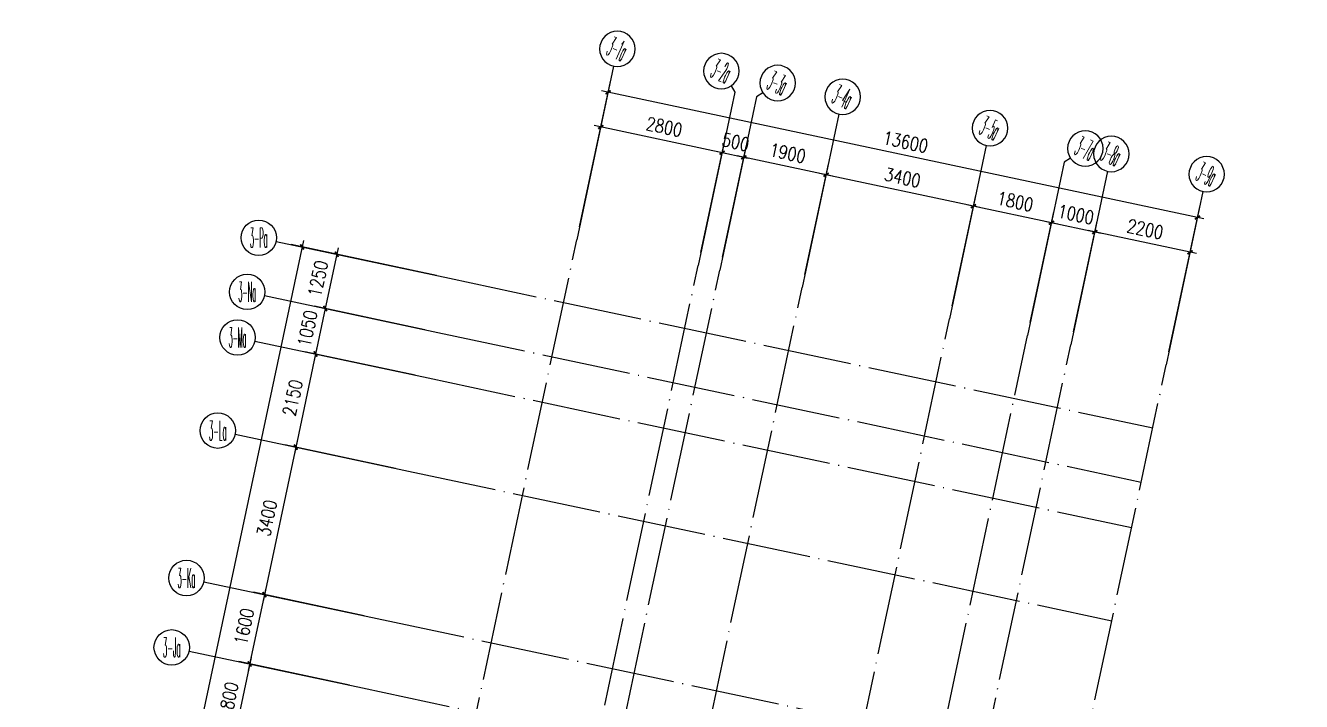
# Model space of a CAD drawing. Header units: millimetres. Extents: x -187744 to 2148, y -49419 to 6550.
# Drawn here: x -186610 to -157808, y -8703 to 6550 of the extents above; entities that cross this region are included whole.
import ezdxf
from ezdxf.enums import TextEntityAlignment as Align

# ---------------------------------------------------------------- set-up
doc = ezdxf.new("R2010")
doc.units = ezdxf.units.MM
doc.header["$LTSCALE"] = 1000
doc.header["$MEASUREMENT"] = 0
doc.linetypes.add('DOTE', pattern=[2.42, 2, -0.2, 0.02, -0.2])
doc.linetypes.add('M-CENTER', pattern=[1.8, 1.2, -0.2, 0.2, -0.2])
doc.layers.get('Defpoints').update_dxf_attribs({"color": 136})
for name, color, linetype in [('AXIS', 150, 'Continuous'), ('AXIS_TEXT', 50, 'Continuous'), ('DOTE', 138, 'M-CENTER')]:
    doc.layers.add(name, color=color, linetype=linetype)
doc.styles.add('COMPLEX', font='COMPLEX')
doc.styles.add('dim_font', font='SIMPLEX', dxfattribs={"width": 0.8})
doc.dimstyles.new('DIMN', dxfattribs={"dimtxt": 300, "dimasz": 100, "dimexe": 250, "dimexo": 300, "dimgap": 0, "dimtad": 0, "dimdec": 0, "dimzin": 0, "dimdsep": 46, "dimtxsty": 'dim_font', "dimblk": 'ARCHTICK', "dimcen": 0.09, "dimdle": 150, "dimclrt": 7, "dimazin": 0, "dimtfac": 1, "dimtdec": 0, "dimtix": 1, "dimtmove": 2, "dimatfit": 3, "dimfxl": 1, "dimtvp": 1, "dimtolj": 1, "dimtzin": 0, "dimarcsym": 0})

# ---------------------------------------------------------------- blocks, each defined once
blk = doc.blocks.new('_AXISO')
blk.add_circle((0, 0), 0.5)
at = {"layer": 'AXIS_TEXT', "style": 'COMPLEX', "width": 1.041667}
blk.add_attdef('A', text='', height=0.56, dxfattribs=at).set_placement((-0.25, -0.28), (0.25, -0.28), align=Align.FIT)
blk = doc.blocks.new('_ArchTick')
at = {"color": 0, "linetype": 'ByBlock', "const_width": 0.4}
blk.add_lwpolyline([(-0.5, -0.5), (0.5, 0.5)], dxfattribs=at)
blk = doc.blocks.new('*D219')
at = {"layer": 'AXIS', "color": 0, "lineweight": -2, "transparency": 16777216}
for p, q in [((-179554, 1534), (-179876, 18)), ((-177335, 909), (-179830, 1439)), ((-177595, -314), (-180089, 217))]:
    blk.add_line(p, q, dxfattribs=at)
at = {"layer": 'Defpoints', "color": 0, "transparency": 16777216}
for p in [(-177042, 847), (-179845, 165), (-177302, -376)]:
    blk.add_point(p, dxfattribs=at)
at = {"layer": 'AXIS', "color": 0, "lineweight": -2, "transparency": 16777216, "xscale": 100, "yscale": 100, "zscale": 100}
for p, rotation in [((-179585, 1387), 78.00000000023914), ((-179845, 165), 258.0000000002391)]:
    blk.add_blockref('_ArchTick', p, dxfattribs=dict(at, rotation=rotation))
at = {"layer": 'AXIS', "color": 7, "transparency": 16777216, "insert": (-180008, 838), "char_height": 300, "attachment_point": 5, "rotation": 78, "style": 'dim_font'}
blk.add_mtext('\\A1;1250', dxfattribs=at)
blk = doc.blocks.new('*D220')
at = {"layer": 'AXIS', "color": 0, "lineweight": -2, "transparency": 16777216}
for p, q in [((-179814, 311), (-180094, -1009)), ((-177595, -314), (-180089, 217)), ((-177813, -1341), (-180308, -810))]:
    blk.add_line(p, q, dxfattribs=at)
at = {"layer": 'Defpoints', "color": 0, "transparency": 16777216}
for p in [(-177302, -376), (-180063, -862), (-177520, -1403)]:
    blk.add_point(p, dxfattribs=at)
at = {"layer": 'AXIS', "color": 0, "lineweight": -2, "transparency": 16777216, "xscale": 100, "yscale": 100, "zscale": 100}
for p, rotation in [((-179845, 165), 78.00000000023914), ((-180063, -862), 258.0000000002391)]:
    blk.add_blockref('_ArchTick', p, dxfattribs=dict(at, rotation=rotation))
at = {"layer": 'AXIS', "color": 7, "transparency": 16777216, "insert": (-180247, -287), "char_height": 300, "attachment_point": 5, "rotation": 78, "style": 'dim_font'}
blk.add_mtext('\\A1;1050', dxfattribs=at)
blk = doc.blocks.new('*D221')
at = {"layer": 'AXIS', "color": 0, "lineweight": -2, "transparency": 16777216}
for p, q in [((-180032, -716), (-180541, -3112)), ((-177813, -1341), (-180308, -810)), ((-178260, -3444), (-180755, -2914))]:
    blk.add_line(p, q, dxfattribs=at)
at = {"layer": 'Defpoints', "color": 0, "transparency": 16777216}
for p in [(-177520, -1403), (-180510, -2965), (-177967, -3506)]:
    blk.add_point(p, dxfattribs=at)
at = {"layer": 'AXIS', "color": 0, "lineweight": -2, "transparency": 16777216, "xscale": 100, "yscale": 100, "zscale": 100}
for p, rotation in [((-180063, -862), 78.00000000023914), ((-180510, -2965), 258.0000000002391)]:
    blk.add_blockref('_ArchTick', p, dxfattribs=dict(at, rotation=rotation))
at = {"layer": 'AXIS', "color": 7, "transparency": 16777216, "insert": (-180580, -1852), "char_height": 300, "attachment_point": 5, "rotation": 78, "style": 'dim_font'}
blk.add_mtext('\\A1;2150', dxfattribs=at)
blk = doc.blocks.new('*D222')
at = {"layer": 'AXIS', "color": 0, "lineweight": -2, "transparency": 16777216}
for p, q in [((-180479, -2819), (-181248, -6438)), ((-178260, -3444), (-180755, -2914)), ((-178967, -6769), (-181462, -6239))]:
    blk.add_line(p, q, dxfattribs=at)
at = {"layer": 'Defpoints', "color": 0, "transparency": 16777216}
for p in [(-177967, -3506), (-181217, -6291), (-178674, -6832)]:
    blk.add_point(p, dxfattribs=at)
at = {"layer": 'AXIS', "color": 0, "lineweight": -2, "transparency": 16777216, "xscale": 100, "yscale": 100, "zscale": 100}
for p, rotation in [((-180510, -2965), 78.00000000023914), ((-181217, -6291), 258.0000000002391)]:
    blk.add_blockref('_ArchTick', p, dxfattribs=dict(at, rotation=rotation))
at = {"layer": 'AXIS', "color": 7, "transparency": 16777216, "insert": (-181157, -4566), "char_height": 300, "attachment_point": 5, "rotation": 78, "style": 'dim_font'}
blk.add_mtext('\\A1;3400', dxfattribs=at)
blk = doc.blocks.new('*D223')
at = {"layer": 'AXIS', "color": 0, "lineweight": -2, "transparency": 16777216}
for p, q in [((-181186, -6144), (-181581, -8003)), ((-178967, -6769), (-181462, -6239)), ((-179300, -8334), (-181794, -7804))]:
    blk.add_line(p, q, dxfattribs=at)
at = {"layer": 'Defpoints', "color": 0, "transparency": 16777216}
for p in [(-178674, -6832), (-181550, -7856), (-179007, -8397)]:
    blk.add_point(p, dxfattribs=at)
at = {"layer": 'AXIS', "color": 0, "lineweight": -2, "transparency": 16777216, "xscale": 100, "yscale": 100, "zscale": 100}
for p, rotation in [((-181217, -6291), 78.00000000023914), ((-181550, -7856), 258.0000000002391)]:
    blk.add_blockref('_ArchTick', p, dxfattribs=dict(at, rotation=rotation))
at = {"layer": 'AXIS', "color": 7, "transparency": 16777216, "insert": (-181677, -7011), "char_height": 300, "attachment_point": 5, "rotation": 78, "style": 'dim_font'}
blk.add_mtext('\\A1;1600', dxfattribs=at)
blk = doc.blocks.new('*D224')
at = {"layer": 'AXIS', "color": 0, "lineweight": -2, "transparency": 16777216}
for p, q in [((-181519, -7710), (-181955, -9764)), ((-179300, -8334), (-181794, -7804)), ((-179674, -10095), (-182169, -9565))]:
    blk.add_line(p, q, dxfattribs=at)
at = {"layer": 'Defpoints', "color": 0, "transparency": 16777216}
for p in [(-179007, -8397), (-181924, -9617), (-179381, -10157)]:
    blk.add_point(p, dxfattribs=at)
at = {"layer": 'AXIS', "color": 0, "lineweight": -2, "transparency": 16777216, "xscale": 100, "yscale": 100, "zscale": 100}
for p, rotation in [((-181550, -7856), 78.00000000023914), ((-181924, -9617), 258.0000000002391)]:
    blk.add_blockref('_ArchTick', p, dxfattribs=dict(at, rotation=rotation))
at = {"layer": 'AXIS', "color": 7, "transparency": 16777216, "insert": (-182030, -8674), "char_height": 300, "attachment_point": 5, "rotation": 78, "style": 'dim_font'}
blk.add_mtext('\\A1;1800', dxfattribs=at)
blk = doc.blocks.new('*D232')
at = {"layer": 'AXIS', "color": 0, "lineweight": -2, "transparency": 16777216}
for p, q in [((-180336, 1700), (-186397, -26813)), ((-177335, 909), (-180612, 1606)), ((-183333, -27310), (-186610, -26614))]:
    blk.add_line(p, q, dxfattribs=at)
at = {"layer": 'Defpoints', "color": 0, "transparency": 16777216}
for p in [(-177042, 847), (-186366, -26666), (-183040, -27373)]:
    blk.add_point(p, dxfattribs=at)
at = {"layer": 'AXIS', "color": 0, "lineweight": -2, "transparency": 16777216, "xscale": 100, "yscale": 100, "zscale": 100}
for p, rotation in [((-180367, 1554), 78.00000000023914), ((-186366, -26666), 258.0000000002391)]:
    blk.add_blockref('_ArchTick', p, dxfattribs=dict(at, rotation=rotation))
at = {"layer": 'AXIS', "color": 7, "transparency": 16777216, "insert": (-183660, -12494), "char_height": 300, "attachment_point": 5, "rotation": 78, "style": 'dim_font'}
blk.add_mtext('\\A1;28850', dxfattribs=at)
blk = doc.blocks.new('_axiso2')
blk.add_line((0.354, 0.146), (0.5, 0))
blk.add_circle((0, 0.5), 0.5)
at = {"layer": 'AXIS_TEXT', "style": 'COMPLEX', "width": 1.041667}
blk.add_attdef('A', text='', height=0.56, dxfattribs=at).set_placement((-0.25, 0.22), (0.25, 0.22), align=Align.FIT)
blk = doc.blocks.new('_axiso1')
blk.add_line((0.354, -0.146), (0.5, 0))
blk.add_circle((0, -0.5), 0.5)
at = {"layer": 'AXIS_TEXT', "style": 'COMPLEX', "width": 1.041667}
blk.add_attdef('A', text='', height=0.56, dxfattribs=at).set_placement((-0.25, -0.78), (0.25, -0.78), align=Align.FIT)
blk = doc.blocks.new('*D233')
at = {"layer": 'AXIS', "color": 0, "lineweight": -2, "transparency": 16777216}
for p, q in [((-162952, -359), (-162422, 2135)), ((-160175, 1402), (-162621, 1922)), ((-160800, -816), (-160270, 1678))]:
    blk.add_line(p, q, dxfattribs=at)
at = {"layer": 'Defpoints', "color": 0, "transparency": 16777216}
for p in [(-162474, 1891), (-163015, -652), (-160863, -1110)]:
    blk.add_point(p, dxfattribs=at)
at = {"layer": 'AXIS', "color": 0, "lineweight": -2, "transparency": 16777216, "xscale": 100, "yscale": 100, "zscale": 100}
for p, rotation in [((-162474, 1891), 168.0000000002391), ((-160322, 1433), 348.0000000002391)]:
    blk.add_blockref('_ArchTick', p, dxfattribs=dict(at, rotation=rotation))
at = {"layer": 'AXIS', "color": 7, "transparency": 16777216, "insert": (-161336, 1955), "char_height": 300, "attachment_point": 5, "rotation": 348, "style": 'dim_font'}
blk.add_mtext('\\A1;2200', dxfattribs=at)
blk = doc.blocks.new('*D234')
at = {"layer": 'AXIS', "color": 0, "lineweight": -2, "transparency": 16777216}
for p, q in [((-163930, -151), (-163400, 2343)), ((-162327, 1860), (-163599, 2130)), ((-162952, -359), (-162422, 2135))]:
    blk.add_line(p, q, dxfattribs=at)
at = {"layer": 'Defpoints', "color": 0, "transparency": 16777216}
for p in [(-163452, 2099), (-163993, -445), (-163015, -652)]:
    blk.add_point(p, dxfattribs=at)
at = {"layer": 'AXIS', "color": 0, "lineweight": -2, "transparency": 16777216, "xscale": 100, "yscale": 100, "zscale": 100}
for p, rotation in [((-163452, 2099), 168.0000000002391), ((-162474, 1891), 348.0000000002391)]:
    blk.add_blockref('_ArchTick', p, dxfattribs=dict(at, rotation=rotation))
at = {"layer": 'AXIS', "color": 7, "transparency": 16777216, "insert": (-162901, 2288), "char_height": 300, "attachment_point": 5, "rotation": 348, "style": 'dim_font'}
blk.add_mtext('\\A1;1000', dxfattribs=at)
blk = doc.blocks.new('*D235')
at = {"layer": 'AXIS', "color": 0, "lineweight": -2, "transparency": 16777216}
for p, q in [((-165691, 223), (-165161, 2717)), ((-163306, 2067), (-165360, 2504)), ((-163930, -151), (-163400, 2343))]:
    blk.add_line(p, q, dxfattribs=at)
at = {"layer": 'Defpoints', "color": 0, "transparency": 16777216}
for p in [(-165213, 2473), (-165754, -70), (-163993, -445)]:
    blk.add_point(p, dxfattribs=at)
at = {"layer": 'AXIS', "color": 0, "lineweight": -2, "transparency": 16777216, "xscale": 100, "yscale": 100, "zscale": 100}
for p, rotation in [((-165213, 2473), 168.0000000002391), ((-163452, 2099), 348.0000000002391)]:
    blk.add_blockref('_ArchTick', p, dxfattribs=dict(at, rotation=rotation))
at = {"layer": 'AXIS', "color": 7, "transparency": 16777216, "insert": (-164270, 2579), "char_height": 300, "attachment_point": 5, "rotation": 348, "style": 'dim_font'}
blk.add_mtext('\\A1;1800', dxfattribs=at)
blk = doc.blocks.new('*D236')
at = {"layer": 'AXIS', "color": 0, "lineweight": -2, "transparency": 16777216}
for p, q in [((-169017, 930), (-168487, 3424)), ((-165066, 2442), (-168685, 3211)), ((-165691, 223), (-165161, 2717))]:
    blk.add_line(p, q, dxfattribs=at)
at = {"layer": 'Defpoints', "color": 0, "transparency": 16777216}
for p in [(-168539, 3180), (-169079, 637), (-165754, -70)]:
    blk.add_point(p, dxfattribs=at)
at = {"layer": 'AXIS', "color": 0, "lineweight": -2, "transparency": 16777216, "xscale": 100, "yscale": 100, "zscale": 100}
for p, rotation in [((-168539, 3180), 168.0000000002391), ((-165213, 2473), 348.0000000002391)]:
    blk.add_blockref('_ArchTick', p, dxfattribs=dict(at, rotation=rotation))
at = {"layer": 'AXIS', "color": 7, "transparency": 16777216, "insert": (-166813, 3120), "char_height": 300, "attachment_point": 5, "rotation": 348, "style": 'dim_font'}
blk.add_mtext('\\A1;3400', dxfattribs=at)
blk = doc.blocks.new('*D237')
at = {"layer": 'AXIS', "color": 0, "lineweight": -2, "transparency": 16777216}
for p, q in [((-170875, 1325), (-170345, 3819)), ((-168392, 3149), (-170544, 3606)), ((-169017, 930), (-168487, 3424))]:
    blk.add_line(p, q, dxfattribs=at)
at = {"layer": 'Defpoints', "color": 0, "transparency": 16777216}
for p in [(-170397, 3575), (-170938, 1032), (-169079, 637)]:
    blk.add_point(p, dxfattribs=at)
at = {"layer": 'AXIS', "color": 0, "lineweight": -2, "transparency": 16777216, "xscale": 100, "yscale": 100, "zscale": 100}
for p, rotation in [((-170397, 3575), 168.0000000002391), ((-168539, 3180), 348.0000000002391)]:
    blk.add_blockref('_ArchTick', p, dxfattribs=dict(at, rotation=rotation))
at = {"layer": 'AXIS', "color": 7, "transparency": 16777216, "insert": (-169406, 3671), "char_height": 300, "attachment_point": 5, "rotation": 348, "style": 'dim_font'}
blk.add_mtext('\\A1;1900', dxfattribs=at)
blk = doc.blocks.new('*D238')
at = {"layer": 'AXIS', "color": 0, "lineweight": -2, "transparency": 16777216}
for p, q in [((-171364, 1429), (-170834, 3923)), ((-170875, 1325), (-170345, 3819)), ((-170886, 3679), (-170984, 3700)), ((-170397, 3575), (-170886, 3679)), ((-170397, 3575), (-170299, 3554))]:
    blk.add_line(p, q, dxfattribs=at)
at = {"layer": 'Defpoints', "color": 0, "transparency": 16777216}
for p in [(-170886, 3679), (-171427, 1136), (-170938, 1032)]:
    blk.add_point(p, dxfattribs=at)
at = {"layer": 'AXIS', "color": 0, "lineweight": -2, "transparency": 16777216, "xscale": 100, "yscale": 100, "zscale": 100}
for p, rotation in [((-170886, 3679), 348.0000000002391), ((-170397, 3575), 168.0000000002391)]:
    blk.add_blockref('_ArchTick', p, dxfattribs=dict(at, rotation=rotation))
at = {"layer": 'AXIS', "color": 7, "transparency": 16777216, "insert": (-170579, 3920), "char_height": 300, "attachment_point": 5, "rotation": 348, "style": 'dim_font'}
blk.add_mtext('\\A1;500', dxfattribs=at)
blk = doc.blocks.new('*D239')
at = {"layer": 'AXIS', "color": 0, "lineweight": -2, "transparency": 16777216}
for p, q in [((-174103, 2011), (-173573, 4505)), ((-170739, 3648), (-173772, 4292)), ((-171364, 1429), (-170834, 3923))]:
    blk.add_line(p, q, dxfattribs=at)
at = {"layer": 'Defpoints', "color": 0, "transparency": 16777216}
for p in [(-173625, 4261), (-174166, 1718), (-171427, 1136)]:
    blk.add_point(p, dxfattribs=at)
at = {"layer": 'AXIS', "color": 0, "lineweight": -2, "transparency": 16777216, "xscale": 100, "yscale": 100, "zscale": 100}
for p, rotation in [((-173625, 4261), 168.0000000002391), ((-170886, 3679), 348.0000000002391)]:
    blk.add_blockref('_ArchTick', p, dxfattribs=dict(at, rotation=rotation))
at = {"layer": 'AXIS', "color": 7, "transparency": 16777216, "insert": (-172193, 4263), "char_height": 300, "attachment_point": 5, "rotation": 348, "style": 'dim_font'}
blk.add_mtext('\\A1;2800', dxfattribs=at)
blk = doc.blocks.new('*D240')
at = {"layer": 'AXIS', "color": 0, "lineweight": -2, "transparency": 16777216}
for p, q in [((-174103, 2011), (-173407, 5288)), ((-160009, 2185), (-173605, 5075)), ((-160800, -816), (-160104, 2460))]:
    blk.add_line(p, q, dxfattribs=at)
at = {"layer": 'Defpoints', "color": 0, "transparency": 16777216}
for p in [(-173459, 5043), (-174166, 1718), (-160863, -1110)]:
    blk.add_point(p, dxfattribs=at)
at = {"layer": 'AXIS', "color": 0, "lineweight": -2, "transparency": 16777216, "xscale": 100, "yscale": 100, "zscale": 100}
for p, rotation in [((-173459, 5043), 168.0000000002391), ((-160156, 2216), 348.0000000002391)]:
    blk.add_blockref('_ArchTick', p, dxfattribs=dict(at, rotation=rotation))
at = {"layer": 'AXIS', "color": 7, "transparency": 16777216, "insert": (-166745, 3923), "char_height": 300, "attachment_point": 5, "rotation": 348, "style": 'dim_font'}
blk.add_mtext('\\A1;13600', dxfattribs=at)

msp = doc.modelspace()

# ---------------------------------------------------------------- linework, layer by layer
at = {"layer": 'AXIS'}
for p, q in [((-173334, 5630.3), (-174165.6, 1717.7)), ((-170595.1, 5048.2), (-171426.8, 1135.6)), ((-170106.1, 4944.2), (-170937.7, 1031.6)), ((-168247.6, 4549.2), (-169079.2, 636.6)), ((-164921.9, 3842.3), (-165753.5, -70.3)), ((-163161.2, 3468.1), (-163992.9, -444.5)), ((-162183.1, 3260.1), (-163014.7, -652.4)), ((-160031.1, 2802.7), (-160862.8, -1109.9)), ((-180954.4, 1678.3), (-177041.8, 846.7)), ((-181214.3, 455.7), (-177301.7, -376)), ((-181432.6, -571.4), (-177520, -1403)), ((-181879.6, -2674.4), (-177967, -3506.1)), ((-182586.5, -6000.1), (-178673.9, -6831.8)), ((-182919.1, -7565.1), (-179006.6, -8396.8))]:
    msp.add_line(p, q, dxfattribs=at)
at = {"layer": 'DOTE', "linetype": 'DOTE'}
for p, q in [((-180803.2, -29509.9), (-174165.6, 1717.7)), ((-178064.4, -30092.1), (-171426.8, 1135.6)), ((-177575.4, -30196), (-170937.7, 1031.6)), ((-177041.8, 846.7), (-161164.3, -2528.2)), ((-175716.9, -30591.1), (-169079.2, 636.6)), ((-172391.2, -31298), (-165753.5, -70.3)), ((-177301.7, -376), (-161424.2, -3750.9)), ((-167298.7, -15997.1), (-163992.9, -444.5)), ((-169652.4, -31880.1), (-163014.7, -652.4)), ((-167500.4, -32337.5), (-160862.8, -1109.9)), ((-177520, -1403), (-161642.5, -4777.9)), ((-177967, -3506.1), (-162089.5, -6880.9)), ((-178673.9, -6831.8), (-157807.8, -11267)), ((-179006.6, -8396.8), (-158140.5, -12832))]:
    msp.add_line(p, q, dxfattribs=at)

# ---------------------------------------------------------------- block references
at = {"layer": 'AXIS'}
ref = msp.add_blockref('_AXISO', (-173250.8, 6021.6), dxfattribs=dict(at, xscale=-799.9999999999993, yscale=799.9999999999993, zscale=800, rotation=156.0000000000005))
ref.add_attrib('A', '3-1a', dxfattribs={"layer": 'AXIS_TEXT', "height": 448, "rotation": 336, "style": 'COMPLEX', "width": 0.25}).set_placement((-173524.6, 5898.3), (-173159.2, 5735.6), align=Align.FIT)
ref = msp.add_blockref('_axiso2', (-170512, 5439.4), dxfattribs=dict(at, xscale=-799.9999999999999, yscale=799.9999999999999, zscale=800, rotation=78.00000000000044))
ref.add_attrib('A', '3-2a', dxfattribs={"layer": 'AXIS_TEXT', "height": 448, "rotation": 336, "style": 'COMPLEX', "width": 0.234375}).set_placement((-171177.1, 5399.3), (-170811.6, 5236.6), align=Align.FIT)
ref = msp.add_blockref('_axiso1', (-170022.9, 5335.5), dxfattribs=dict(at, xscale=-799.9999999999999, yscale=799.9999999999999, zscale=800, rotation=78.00000000000044))
ref.add_attrib('A', '3-3a', dxfattribs={"layer": 'AXIS_TEXT', "height": 448, "rotation": 336, "style": 'COMPLEX', "width": 0.237342}).set_placement((-169905.5, 5129), (-169540, 4966.3), align=Align.FIT)
ref = msp.add_blockref('_AXISO', (-168164.4, 4940.5), dxfattribs=dict(at, xscale=-799.9999999999993, yscale=799.9999999999993, zscale=800, rotation=156.0000000000005))
ref.add_attrib('A', '3-4a', dxfattribs={"layer": 'AXIS_TEXT', "height": 448, "rotation": 336, "style": 'COMPLEX', "width": 0.231481}).set_placement((-168438.2, 4817.2), (-168072.8, 4654.5), align=Align.FIT)
ref = msp.add_blockref('_AXISO', (-164838.7, 4233.6), dxfattribs=dict(at, xscale=-799.9999999999993, yscale=799.9999999999993, zscale=800, rotation=156.0000000000005))
ref.add_attrib('A', '3-5a', dxfattribs={"layer": 'AXIS_TEXT', "height": 448, "rotation": 336, "style": 'COMPLEX', "width": 0.234375}).set_placement((-165112.5, 4110.3), (-164747.1, 3947.6), align=Align.FIT)
ref = msp.add_blockref('_axiso1', (-163078.1, 3859.3), dxfattribs=dict(at, xscale=-799.9999999999999, yscale=799.9999999999999, zscale=800, rotation=78.00000000000044))
ref.add_attrib('A', '3-7a', dxfattribs={"layer": 'AXIS_TEXT', "height": 448, "rotation": 336, "style": 'COMPLEX', "width": 0.234375}).set_placement((-162960.6, 3652.9), (-162595.2, 3490.2), align=Align.FIT)
ref = msp.add_blockref('_AXISO', (-162099.9, 3651.4), dxfattribs=dict(at, xscale=-799.9999999999993, yscale=799.9999999999993, zscale=800, rotation=156.0000000000005))
ref.add_attrib('A', '3-8a', dxfattribs={"layer": 'AXIS_TEXT', "height": 448, "rotation": 336, "style": 'COMPLEX', "width": 0.234375}).set_placement((-162373.7, 3528.1), (-162008.3, 3365.4), align=Align.FIT)
ref = msp.add_blockref('_AXISO', (-159948, 3194), dxfattribs=dict(at, xscale=-799.9999999999993, yscale=799.9999999999993, zscale=800, rotation=156.0000000000005))
ref.add_attrib('A', '3-9a', dxfattribs={"layer": 'AXIS_TEXT', "height": 448, "rotation": 336, "style": 'COMPLEX', "width": 0.234375}).set_placement((-160221.8, 3070.7), (-159856.4, 2908), align=Align.FIT)
ref = msp.add_blockref('_AXISO', (-181345.6, 1761.5), dxfattribs=dict(at, xscale=800, yscale=800, zscale=800))
ref.add_attrib('A', '3-Pa', dxfattribs={"layer": 'AXIS_TEXT', "height": 448, "style": 'COMPLEX', "width": 0.228659}).set_placement((-181545.6, 1537.5), (-181145.6, 1537.5), align=Align.FIT)
ref = msp.add_blockref('_AXISO', (-181605.5, 538.8), dxfattribs=dict(at, xscale=800, yscale=800, zscale=800))
ref.add_attrib('A', '3-Na', dxfattribs={"layer": 'AXIS_TEXT', "height": 448, "style": 'COMPLEX', "width": 0.225904}).set_placement((-181805.5, 314.8), (-181405.5, 314.8), align=Align.FIT)
ref = msp.add_blockref('_AXISO', (-181823.8, -488.2), dxfattribs=dict(at, xscale=800, yscale=800, zscale=800))
ref.add_attrib('A', '3-Ma', dxfattribs={"layer": 'AXIS_TEXT', "height": 448, "style": 'COMPLEX', "width": 0.220588}).set_placement((-182023.8, -712.2), (-181623.8, -712.2), align=Align.FIT)
ref = msp.add_blockref('_AXISO', (-182270.8, -2591.2), dxfattribs=dict(at, xscale=800, yscale=800, zscale=800))
ref.add_attrib('A', '3-La', dxfattribs={"layer": 'AXIS_TEXT', "height": 448, "style": 'COMPLEX', "width": 0.240385}).set_placement((-182470.8, -2815.2), (-182070.8, -2815.2), align=Align.FIT)
ref = msp.add_blockref('_AXISO', (-182977.7, -5916.9), dxfattribs=dict(at, xscale=800, yscale=800, zscale=800))
ref.add_attrib('A', '3-Ka', dxfattribs={"layer": 'AXIS_TEXT', "height": 448, "style": 'COMPLEX', "width": 0.228659}).set_placement((-183177.7, -6140.9), (-182777.7, -6140.9), align=Align.FIT)
ref = msp.add_blockref('_AXISO', (-183310.4, -7482), dxfattribs=dict(at, xscale=800, yscale=800, zscale=800))
ref.add_attrib('A', '3-Ja', dxfattribs={"layer": 'AXIS_TEXT', "height": 448, "style": 'COMPLEX', "width": 0.25}).set_placement((-183510.4, -7706), (-183110.4, -7706), align=Align.FIT)

# ---------------------------------------------------------------- dimensions: what is measured, and where the dimension line sits
for base, p1, p2, angle, picture, middle in [((-173458.7, 5043.4), (-160862.8, -1109.9), (-174165.6, 1717.7), 168, '*D240', (-166744.9, 3923.1)), ((-173625, 4260.9), (-171426.8, 1135.6), (-174165.6, 1717.7), 168, '*D239', (-172193.2, 4263.3)), ((-170886.2, 3678.8), (-170937.7, 1031.6), (-171426.8, 1135.6), 168, '*D238', (-170579.3, 3920.2)), ((-170397.1, 3574.8), (-169079.2, 636.6), (-170937.7, 1031.6), 168, '*D237', (-169405.5, 3670.7)), ((-168538.7, 3179.8), (-165753.5, -70.3), (-169079.2, 636.6), 168, '*D236', (-166813.4, 3119.8)), ((-165213, 2472.9), (-163992.9, -444.5), (-165753.5, -70.3), 168, '*D235', (-164270.3, 2579.2)), ((-163452.3, 2098.6), (-163014.7, -652.4), (-163992.9, -444.5), 168, '*D234', (-162900.8, 2288.1)), ((-162474.1, 1890.7), (-160862.8, -1109.9), (-163014.7, -652.4), 168, '*D233', (-161335.8, 1955.5)), ((-186365.7, -26666), (-177041.8, 846.7), (-183040, -27372.9), 258, '*D232', (-183660.1, -12493.8)), ((-179844.9, 164.6), (-177041.8, 846.7), (-177301.7, -376), 258, '*D219', (-180008.4, 838.3)), ((-180063.2, -862.5), (-177301.7, -376), (-177520, -1403), 258, '*D220', (-180247.5, -286.6)), ((-180510.2, -2965.5), (-177520, -1403), (-177967, -3506.1), 258, '*D221', (-180580.1, -1851.6)), ((-181217.1, -6291.2), (-177967, -3506.1), (-178673.9, -6831.8), 258, '*D222', (-181157.1, -4566)), ((-181549.7, -7856.2), (-178673.9, -6831.8), (-179006.6, -8396.8), 258, '*D223', (-181676.8, -7011.3)), ((-181924, -9616.9), (-179006.6, -8396.8), (-179380.8, -10157.5), 258, '*D224', (-182030.3, -8674.2))]:
    dim = msp.add_linear_dim(base=base, p1=p1, p2=p2, angle=angle, dimstyle='DIMN', dxfattribs=at)
    dim.commit()
    dim.dimension.update_dxf_attribs({"geometry": picture, "text_midpoint": middle})

doc.saveas('drawing.dxf')
